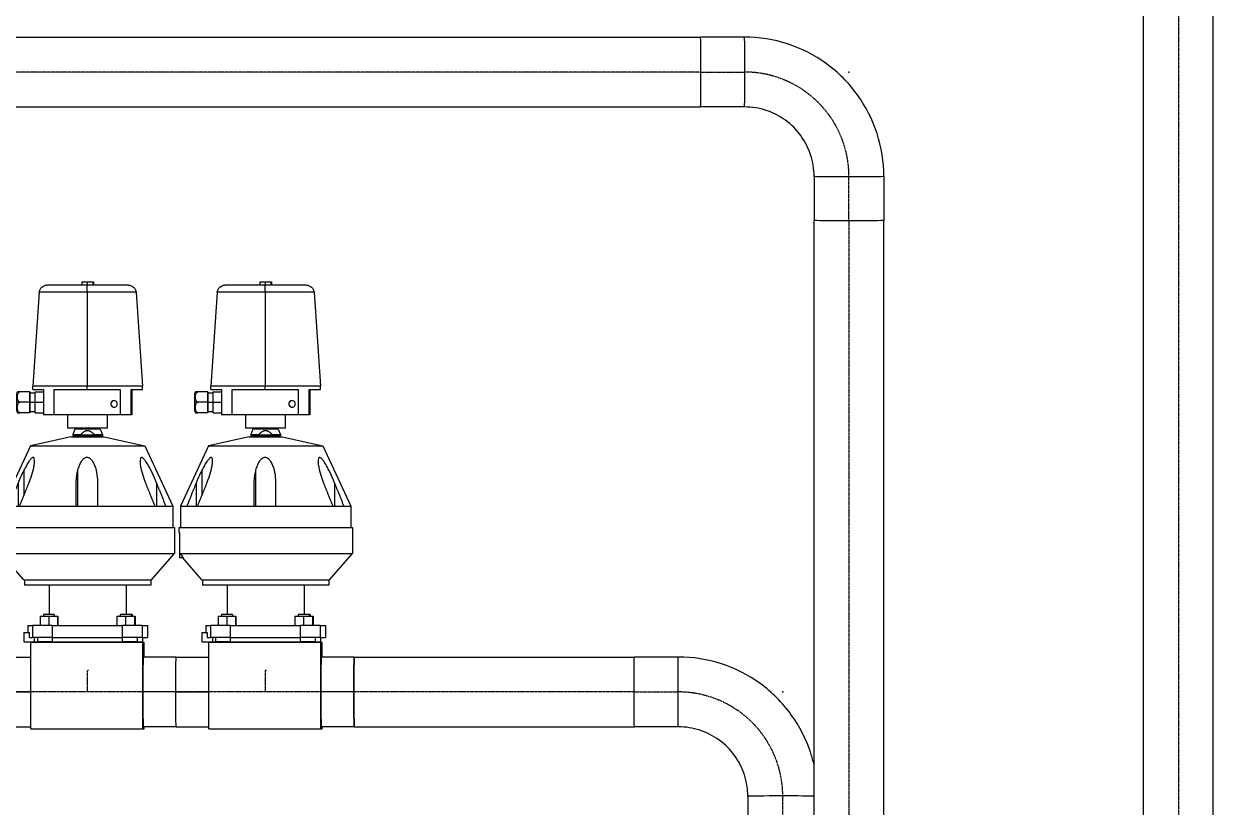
# Model space of a CAD drawing. Header units: millimetres. Extents: x 48717 to 75522, y 76128 to 88842.
# Drawn here: x 74440 to 75522, y 83998 to 84711 of the extents above; entities that cross this region are included whole.
import ezdxf

# ---------------------------------------------------------------- set-up
doc = ezdxf.new("R2010")
doc.units = ezdxf.units.MM
doc.linetypes.add('CENTER2', pattern=[1.125, 0.75, -0.125, 0.125, -0.125])
for name, color, linetype in [('Top (Plan) View2-CENTER', 1, 'CENTER2'), ('Top (Plan) View2-DV20-S1B-002d', 140, 'Continuous'), ('Top (Plan) View2-DV90-S1B-002c', 120, 'Continuous'), ('Top (Plan) View2-DV90-S1B-002d', 120, 'Continuous')]:
    doc.layers.add(name, color=color, linetype=linetype)

# ---------------------------------------------------------------- blocks, each defined once
blk = doc.blocks.new('*U1002')
at = {"layer": 'Top (Plan) View2-CENTER'}
blk.add_line((75055.5, 84666.7), (71190.5, 84666.7), dxfattribs=at)
at = {"layer": 'Top (Plan) View2-DV20-S1B-002d', "color": 0, "linetype": 'ByBlock', "lineweight": -2}
for p, q in [((71190.5, 84698.5), (75055.5, 84698.5)), ((71190.5, 84635), (75055.5, 84635))]:
    blk.add_line(p, q, dxfattribs=at)
for start_param, end_param in [(1.570796, 3.141593), (0, 1.570796)]:
    blk.add_ellipse((75055.5, 84666.7), major_axis=(0, -31.8), ratio=0.009999, start_param=start_param, end_param=end_param, dxfattribs=at)
blk = doc.blocks.new('*U1018')
at = {"layer": 'Top (Plan) View2-CENTER'}
for p, q in [((74498.5, 84122.4), (74497.3, 84122.4)), ((74497.3, 84122.4), (74497.3, 84102.9)), ((74578, 84102.9), (74416.3, 84102.9))]:
    blk.add_line(p, q, dxfattribs=at)
at = {"layer": 'Top (Plan) View2-DV90-S1B-002c', "color": 0, "linetype": 'ByBlock', "lineweight": -2}
for p, q in [((74497.4, 84472.9), (74460.7, 84472.9)), ((74492.4, 84475.9), (74492.4, 84472.9)), ((74492.4, 84475.9), (74497.4, 84475.9)), ((74497.4, 84475.9), (74497.4, 84472.9)), ((74497.4, 84475.9), (74502.4, 84475.9)), ((74534.8, 84472.9), (74497.4, 84472.9)), ((74502.4, 84475.9), (74502.5, 84475.9)), ((74502.4, 84475.9), (74502.4, 84472.9)), ((74502.5, 84475.9), (74502.5, 84472.9)), ((74502.5, 84475.9), (74503, 84475.9)), ((74503, 84475.9), (74503, 84472.9)), ((74503, 84475.9), (74503, 84475.9)), ((74503, 84475.9), (74503, 84472.9)), ((74453.7, 84466.4), (74447.7, 84380.9)), ((74497.3, 84466.4), (74453.7, 84466.4)), ((74497.3, 84466.4), (74497.2, 84380.9)), ((74541.8, 84466.4), (74497.3, 84466.4)), ((74541.8, 84466.4), (74547.7, 84380.9)), ((74445.1, 84375.9), (74436.1, 84375.9)), ((74445, 84366.4), (74445.1, 84375.9)), ((74445.1, 84375.9), (74445.2, 84375.9)), ((74445.2, 84375.9), (74445.2, 84374.9)), ((74497.2, 84380.9), (74447.7, 84380.9)), ((74447.7, 84377.9), (74447.7, 84380.9)), ((74447.7, 84377.9), (74457.4, 84377.9)), ((74450, 84366.4), (74450.1, 84375.9)), ((74450.1, 84375.9), (74457.4, 84375.9)), ((74457.4, 84377.9), (74457.4, 84354.9)), ((74467.3, 84377.9), (74497.2, 84377.9)), ((74467.3, 84354.9), (74467.3, 84377.9)), ((74497.2, 84377.9), (74497.2, 84380.9)), ((74547.7, 84380.9), (74497.2, 84380.9)), ((74497.2, 84377.9), (74527.3, 84377.9)), ((74527.3, 84377.9), (74527.3, 84354.9)), ((74537.4, 84354.9), (74537.4, 84377.9)), ((74537.4, 84377.9), (74547.7, 84377.9)), ((74538, 84377.9), (74538, 84354.9)), ((74547.7, 84377.9), (74547.7, 84380.9)), ((74436.1, 84366.4), (74433.1, 84366.4)), ((74445, 84366.4), (74436.1, 84366.4)), ((74445.1, 84356.9), (74445, 84366.4)), ((74445.1, 84374.9), (74450.1, 84374.9)), ((74445.1, 84366.4), (74450, 84366.4)), ((74450, 84366.4), (74457.4, 84366.4)), ((74450.1, 84356.9), (74450, 84366.4)), ((74518.9, 84364.9), (74518.8, 84364.9)), ((74445.1, 84356.9), (74436.1, 84356.9)), ((74445.1, 84357.9), (74450.1, 84357.9)), ((74445.2, 84356.9), (74445.1, 84356.9)), ((74445.2, 84357.9), (74445.2, 84356.9)), ((74450.1, 84356.9), (74457.4, 84356.9)), ((74467.3, 84354.9), (74457.4, 84354.9)), ((74527.3, 84354.9), (74467.3, 84354.9)), ((74479.7, 84342.9), (74479.7, 84354.9)), ((74515.7, 84342.9), (74515.7, 84354.9)), ((74537.4, 84354.9), (74527.3, 84354.9)), ((74538, 84354.9), (74537.4, 84354.9)), ((74537.9, 84363.4), (74537.9, 84363.4)), ((74515.7, 84342.9), (74479.7, 84342.9)), ((74492.7, 84341.9), (74492.7, 84342.9)), ((74497.7, 84341.9), (74497.7, 84342.9)), ((74502.7, 84341.9), (74502.7, 84342.9)), ((74482.7, 84334.9), (74445.7, 84326.9)), ((74482.7, 84334.9), (74512.7, 84334.9)), ((74486.2, 84341.9), (74484.2, 84337)), ((74484.2, 84337), (74491.4, 84337)), ((74484.2, 84337), (74484.2, 84335.9)), ((74484.2, 84335.9), (74511.2, 84335.9)), ((74484.7, 84335.9), (74484.7, 84334.9)), ((74509.2, 84341.9), (74486.2, 84341.9)), ((74491.4, 84336.9), (74491.4, 84337)), ((74491.4, 84336.9), (74503.8, 84336.9)), ((74503.8, 84337), (74511.2, 84337)), ((74503.8, 84337), (74503.8, 84336.9)), ((74509.2, 84341.9), (74509.2, 84341.9)), ((74509.2, 84341.9), (74511.2, 84337)), ((74509.2, 84341.9), (74511.2, 84337)), ((74510.7, 84335.9), (74510.7, 84334.9)), ((74510.7, 84335.9), (74510.7, 84334.9)), ((74511.2, 84337), (74511.2, 84337)), ((74511.2, 84337), (74511.2, 84335.9)), ((74511.2, 84337), (74511.2, 84335.9)), ((74511.2, 84335.9), (74511.2, 84335.9)), ((74512.7, 84334.9), (74512.7, 84334.9)), ((74512.7, 84334.9), (74549.7, 84326.9)), ((74512.7, 84334.9), (74549.7, 84326.9)), ((74445.7, 84326.9), (74420.2, 84271.9)), ((74445.7, 84326.9), (74549.7, 84326.9)), ((74549.7, 84326.9), (74549.7, 84326.9)), ((74549.7, 84326.9), (74575.2, 84271.9)), ((74549.7, 84326.9), (74575.2, 84271.9)), ((74439.5, 84304.1), (74439.5, 84281.2)), ((74488.5, 84304.1), (74488.5, 84271.9)), ((74434.5, 84293), (74434.5, 84271.9)), ((74487.1, 84293), (74487.1, 84271.9)), ((74560.5, 84293), (74560.5, 84271.9)), ((74420.2, 84271.9), (74425.9, 84271.9)), ((74420.2, 84271.9), (74420.2, 84252.4)), ((74425.9, 84271.9), (74435.7, 84271.9)), ((74435.7, 84271.9), (74487, 84271.9)), ((74487, 84271.9), (74507, 84271.9)), ((74507, 84271.9), (74558.8, 84271.9)), ((74558.8, 84271.9), (74569, 84271.9)), ((74569, 84271.9), (74575.2, 84271.9)), ((74575.2, 84271.9), (74575.2, 84271.9)), ((74575.2, 84271.9), (74575.2, 84252.4)), ((74575.2, 84271.9), (74575.2, 84252.4)), ((74418.7, 84252.4), (74576.7, 84252.4)), ((74418.7, 84252.4), (74418.7, 84247.9)), ((74418.7, 84247.9), (74419.5, 84247.9)), ((74419.5, 84228.9), (74419.5, 84247.9)), ((74576.7, 84252.4), (74576.7, 84252.4)), ((74576.7, 84252.4), (74576.7, 84228.9)), ((74576.7, 84252.4), (74576.7, 84228.9)), ((74419.5, 84228.9), (74576.7, 84228.9)), ((74419.6, 84228.8), (74419.5, 84228.9)), ((74419.6, 84224.9), (74419.6, 84228.8)), ((74423, 84224.9), (74419.6, 84224.9)), ((74439.7, 84204.9), (74422.2, 84224.9)), ((74555.7, 84204.9), (74576.7, 84228.9)), ((74555.7, 84204.9), (74576.7, 84228.9)), ((74576.7, 84228.9), (74576.7, 84228.9)), ((74439.7, 84204.9), (74555.7, 84204.9)), ((74440.2, 84204.9), (74440.2, 84199.9)), ((74555.2, 84204.9), (74555.2, 84199.9)), ((74555.2, 84204.9), (74555.2, 84199.9)), ((74555.7, 84204.9), (74555.7, 84204.9)), ((74555.2, 84199.9), (74440.2, 84199.9)), ((74462.7, 84199.9), (74462.7, 84173.4)), ((74532.7, 84199.9), (74532.7, 84173.4)), ((74532.7, 84199.9), (74532.7, 84173.4)), ((74555.2, 84199.9), (74555.2, 84199.9)), ((74454.4, 84171.8), (74462.3, 84171.8)), ((74454.4, 84171.8), (74454.4, 84163.4)), ((74467.4, 84173.4), (74457.4, 84173.4)), ((74457.4, 84173.4), (74457.4, 84171.8)), ((74462.3, 84171.8), (74470.4, 84171.8)), ((74462.3, 84171.8), (74462.3, 84163.4)), ((74467.4, 84173.4), (74467.4, 84173.4)), ((74467.4, 84173.4), (74467.4, 84171.8)), ((74467.4, 84173.4), (74467.4, 84171.8)), ((74470.4, 84171.8), (74470.5, 84171.8)), ((74470.4, 84171.8), (74470.4, 84163.4)), ((74470.5, 84171.8), (74470.5, 84163.4)), ((74524.4, 84171.8), (74532.3, 84171.8)), ((74524.4, 84171.8), (74524.4, 84163.4)), ((74537.4, 84173.4), (74527.4, 84173.4)), ((74527.4, 84173.4), (74527.4, 84171.8)), ((74532.3, 84171.8), (74540.4, 84171.8)), ((74532.3, 84171.8), (74532.3, 84163.4)), ((74537.4, 84173.4), (74537.4, 84173.4)), ((74537.4, 84173.4), (74537.4, 84171.8)), ((74538.1, 84173.4), (74537.4, 84173.4)), ((74537.4, 84173.4), (74537.4, 84171.8)), ((74538.1, 84173.4), (74538.1, 84173.4)), ((74538.1, 84173.4), (74538.1, 84171.8)), ((74538.1, 84173.4), (74538.1, 84171.8)), ((74540.4, 84171.8), (74540.5, 84171.8)), ((74540.4, 84171.8), (74540.4, 84163.4)), ((74540.5, 84171.8), (74540.5, 84163.4)), ((74540.5, 84171.8), (74541, 84171.8)), ((74541, 84171.8), (74541.1, 84171.8)), ((74541, 84171.8), (74541, 84163.4)), ((74541.1, 84171.8), (74541.1, 84163.4)), ((74443.2, 84163.4), (74447.6, 84163.4)), ((74443.2, 84163.4), (74443.2, 84156.9)), ((74465.3, 84163.4), (74447.6, 84163.4)), ((74447.6, 84163.4), (74447.6, 84152.4)), ((74465.3, 84163.4), (74529.2, 84163.4)), ((74465.3, 84163.4), (74465.3, 84152.4)), ((74547.2, 84163.4), (74529.2, 84163.4)), ((74529.2, 84163.4), (74529.2, 84152.4)), ((74547.2, 84163.4), (74552.3, 84163.4)), ((74547.2, 84163.4), (74547.2, 84152.4)), ((74552.3, 84163.4), (74552.3, 84152.4)), ((74439.6, 84156.9), (74444.6, 84156.9)), ((74439.6, 84156.9), (74439.6, 84148.4)), ((74439.6, 84148.4), (74449.2, 84148.4)), ((74444.6, 84156.9), (74444.6, 84152.4)), ((74444.6, 84152.4), (74447.6, 84152.4)), ((74465.3, 84152.4), (74447.6, 84152.4)), ((74449.2, 84152.4), (74449.2, 84148.4)), ((74449.2, 84148.4), (74452.1, 84148.4)), ((74452.1, 84152.4), (74452.1, 84148.4)), ((74465.4, 84148.4), (74452.1, 84148.4)), ((74460.2, 84147.8), (74460.2, 84148.4)), ((74465.3, 84152.4), (74529.2, 84152.4)), ((74465.4, 84152.4), (74465.4, 84148.4)), ((74465.4, 84148.4), (74529.2, 84148.4)), ((74497.4, 84147.8), (74497.4, 84148.4)), ((74529.2, 84152.4), (74529.2, 84148.4)), ((74547.2, 84152.4), (74529.2, 84152.4)), ((74542.7, 84148.4), (74529.2, 84148.4)), ((74535.2, 84147.8), (74535.2, 84148.4)), ((74542.7, 84152.4), (74542.7, 84148.4)), ((74542.7, 84148.4), (74547.7, 84148.4)), ((74547.2, 84152.4), (74552.3, 84152.4)), ((74547.7, 84152.4), (74547.7, 84148.4)), ((74446, 84069.4), (74446, 84147.8)), ((74548, 84147.8), (74446, 84147.8)), ((74549.2, 84147.8), (74548, 84147.8)), ((74548, 84069.4), (74548, 84147.8)), ((74549.2, 84134.7), (74549.2, 84147.8)), ((74416.3, 84134.7), (74446, 84134.7)), ((74578.3, 84134.7), (74548.3, 84134.7)), ((74416, 84102.9), (74446, 84102.9)), ((74578, 84102.9), (74548, 84102.9)), ((74416.3, 84071.2), (74446, 84071.2)), ((74446, 84069.4), (74548, 84069.4)), ((74548, 84069.4), (74549.2, 84069.4)), ((74578.3, 84071.2), (74548.3, 84071.2)), ((74549.2, 84069.4), (74549.2, 84071.2))]:
    blk.add_line(p, q, dxfattribs=at)
at = {"layer": 'Top (Plan) View2-DV90-S1B-002c', "color": 0, "linetype": 'ByBlock', "lineweight": -2, "extrusion": (0, 0, -1)}
for centre, start, end in [((-74460.7, 84465.9), 3.9997, 89.9997), ((-74534.8, 84465.9), 89.9997, 175.9997)]:
    blk.add_arc(centre, 7, start, end, dxfattribs=at)
for centre, major_axis, start_param, end_param in [((74497.4, 84465.9), (0, -7), 1.640609, 3.141593), ((74416.3, 84102.9), (0, -31.7), 1.570796, 3.141593), ((74578.3, 84102.9), (0, -31.7), 1.570796, 3.141593), ((74416.3, 84102.9), (0, -31.7), 0, 1.570796), ((74578.3, 84102.9), (0, -31.7), 0, 1.570796)]:
    blk.add_ellipse(centre, major_axis=major_axis, ratio=0.01, start_param=start_param, end_param=end_param, dxfattribs=at)
at = {"layer": 'Top (Plan) View2-DV90-S1B-002c', "color": 0, "linetype": 'ByBlock', "lineweight": -2}
for centre, major_axis, ratio, start_param, end_param in [((74445.1, 84366.4), (0, 8.5), 0.01, 0, 1.570796), ((74445.1, 84366.4), (0, 8.5), 0.01, 1.570796, 3.141593), ((74521.8, 84364.9), (0, 3), 0.99995, -1.570791, 1.570802), ((74521.8, 84364.9), (0, 3), 0.99995, 1.570802, 4.712395), ((74521.9, 84364.9), (0, 3), 0.99995, 0.001672, 1.570802), ((74521.9, 84364.9), (0, 3), 0.99995, 1.570802, 3.139932), ((74537.9, 84363.4), (0, 3), 0.01, 4.712389, 7.853982), ((74537.9, 84363.4), (0, 3), 0.01, 1.570796, 4.712389), ((74548.3, 84102.9), (0, 31.7), 0.01, 0, 1.570796), ((74548.3, 84102.9), (0, 31.7), 0.01, 1.570796, 3.141593)]:
    blk.add_ellipse(centre, major_axis=major_axis, ratio=ratio, start_param=start_param, end_param=end_param, dxfattribs=at)
for points, knots in [([(74433.8, 84375.9), (74433.6, 84375.6), (74433.5, 84375.4), (74433.3, 84375), (74433.3, 84374.9), (74433.2, 84374.6), (74433.2, 84374.5), (74433.2, 84374.4), (74433.2, 84374.4), (74433.2, 84374.3), (74433.2, 84374.2), (74433.1, 84374.1), (74433.1, 84374), (74433.1, 84373.7), (74433.1, 84373.4), (74433.1, 84372.6), (74433.1, 84372.1), (74433.1, 84370.9), (74433.1, 84370.3), (74433.1, 84368.9), (74433.1, 84368.1), (74433.1, 84367), (74433.1, 84366.7), (74433.1, 84366.4)], [0.014352, 0.014352, 0.014352, 0.014352, 0.023995, 0.023995, 0.042054, 0.042054, 0.062411, 0.062411, 0.084961, 0.084961, 0.120264, 0.120264, 0.20959, 0.20959, 0.520879, 0.520879, 0.832168, 0.832168, 1.143457, 1.143457, 1.454746, 1.454746, 1.570796, 1.570796, 1.570796, 1.570796]), ([(74436.1, 84366.4), (74436, 84366.5), (74435.9, 84366.5), (74435.6, 84366.6), (74435.4, 84366.7), (74434.9, 84367.1), (74434.6, 84367.5), (74433.9, 84368.7), (74433.7, 84370.1), (74433.7, 84371.2), (74433.7, 84372.3), (74433.9, 84373.6), (74434.7, 84374.9), (74434.9, 84375.3), (74435.4, 84375.6), (74435.7, 84375.8), (74436, 84375.9), (74436.1, 84375.9), (74436.1, 84375.9)], [1.985316, 1.985316, 1.985316, 1.985316, 2.007364, 2.007364, 2.086271, 2.086271, 2.202602, 2.202602, 2.589004, 2.589004, 2.589004, 2.975406, 2.975406, 3.091738, 3.091738, 3.170644, 3.170644, 3.192693, 3.192693, 3.192693, 3.192693]), ([(74436.1, 84375.9), (74436.1, 84375.9), (74436, 84375.9), (74435.7, 84375.9), (74435.4, 84375.9), (74434.9, 84375.9), (74434.7, 84375.9), (74433.9, 84375.9), (74433.8, 84375.9), (74433.8, 84375.9)], [1.9853157, 1.9853157, 1.9853157, 1.9853157, 2.007364, 2.007364, 2.0862706, 2.0862706, 2.2026024, 2.2026024, 2.5754577, 2.5754577, 2.5754577, 2.5754577]), ([(74433.1, 84366.4), (74433.1, 84365.7), (74433.1, 84364.9), (74433.1, 84363.4), (74433.1, 84362.7), (74433.1, 84361.4), (74433.1, 84360.8), (74433.1, 84359.9), (74433.1, 84359.5), (74433.1, 84359.1), (74433.1, 84359), (74433.1, 84358.8), (74433.1, 84358.7), (74433.2, 84358.6), (74433.2, 84358.5), (74433.2, 84358.4), (74433.2, 84358.3), (74433.3, 84358.1), (74433.3, 84357.9), (74433.5, 84357.5), (74433.5, 84357.3), (74433.8, 84356.9)], [1.570796, 1.570796, 1.570796, 1.570796, 1.882085, 1.882085, 2.193374, 2.193374, 2.504663, 2.504663, 2.815952, 2.815952, 2.971597, 2.971597, 3.049419, 3.049419, 3.07054, 3.07054, 3.09655, 3.09655, 3.116775, 3.116775, 3.127241, 3.127241, 3.127241, 3.127241]), ([(74436.1, 84356.9), (74436.1, 84357), (74436, 84357), (74435.7, 84357.1), (74435.4, 84357.2), (74434.9, 84357.6), (74434.7, 84358), (74433.9, 84359.2), (74433.7, 84360.6), (74433.7, 84361.7), (74433.7, 84362.8), (74433.9, 84364.1), (74434.6, 84365.4), (74434.9, 84365.8), (74435.4, 84366.1), (74435.6, 84366.3), (74435.9, 84366.4), (74436, 84366.4), (74436.1, 84366.4)], [1.985316, 1.985316, 1.985316, 1.985316, 2.007364, 2.007364, 2.086271, 2.086271, 2.202602, 2.202602, 2.589004, 2.589004, 2.589004, 2.975406, 2.975406, 3.091738, 3.091738, 3.170644, 3.170644, 3.192693, 3.192693, 3.192693, 3.192693]), ([(74433.8, 84356.9), (74433.8, 84356.9), (74433.9, 84356.9), (74434.7, 84356.9), (74434.9, 84356.9), (74435.4, 84356.9), (74435.7, 84356.9), (74436, 84356.9), (74436.1, 84356.9), (74436.1, 84356.9)], [2.6025508, 2.6025508, 2.6025508, 2.6025508, 2.9754061, 2.9754061, 3.0917378, 3.0917378, 3.1706444, 3.1706444, 3.1926927, 3.1926927, 3.1926927, 3.1926927]), ([(74444.3, 84293), (74444.8, 84294.1), (74445.2, 84295.2), (74445.5, 84296.2), (74446.5, 84298.8), (74447.4, 84301.7), (74448.5, 84306), (74448.8, 84307.3), (74449.2, 84310), (74449.3, 84311.3), (74449.4, 84313.3), (74449.4, 84314.2), (74449.1, 84315.3), (74449, 84315.6), (74448.6, 84316), (74448.4, 84316.2), (74447.8, 84316.2), (74447.5, 84316), (74446.9, 84315.6), (74446.5, 84315.3), (74445.5, 84314.2), (74444.8, 84313.3), (74443.4, 84311.3), (74442.7, 84310), (74441.2, 84307.3), (74440.4, 84306), (74439.6, 84304.4), (74439.6, 84304.2), (74439.5, 84304.1)], [-0.344199, -0.344199, -0.344199, -0.344199, 0, 0, 0, 0.872405, 0.872405, 1.308607, 1.308607, 1.74481, 1.74481, 2.088622, 2.088622, 2.260528, 2.260528, 2.432434, 2.432434, 2.60434, 2.60434, 2.776246, 2.776246, 3.120058, 3.120058, 3.556261, 3.556261, 3.992463, 3.992463, 4.041019, 4.041019, 4.041019, 4.041019]), ([(74507.1, 84293), (74507.1, 84294.1), (74507, 84295.2), (74507, 84296.2), (74506.8, 84298.8), (74506.4, 84301.7), (74505.3, 84306), (74504.9, 84307.3), (74503.8, 84310), (74503.2, 84311.3), (74501.8, 84313.3), (74501.1, 84314.2), (74499.8, 84315.3), (74499.3, 84315.6), (74498.3, 84316), (74497.7, 84316.2), (74496.6, 84316.2), (74496.1, 84316), (74495, 84315.6), (74494.6, 84315.3), (74493.2, 84314.2), (74492.5, 84313.3), (74491.1, 84311.3), (74490.5, 84310), (74489.4, 84307.3), (74489, 84306), (74488.5, 84304.4), (74488.5, 84304.2), (74488.5, 84304.1)], [-0.344199, -0.344199, -0.344199, -0.344199, 0, 0, 0, 0.872405, 0.872405, 1.308607, 1.308607, 1.74481, 1.74481, 2.088622, 2.088622, 2.260528, 2.260528, 2.432434, 2.432434, 2.60434, 2.60434, 2.776246, 2.776246, 3.120058, 3.120058, 3.556261, 3.556261, 3.992463, 3.992463, 4.041019, 4.041019, 4.041019, 4.041019]), ([(74560.5, 84293), (74560.1, 84294.1), (74559.6, 84295.2), (74559.2, 84296.2), (74558, 84298.8), (74556.7, 84301.7), (74554.6, 84306), (74553.9, 84307.3), (74552.3, 84310), (74551.6, 84311.3), (74550.2, 84313.3), (74549.5, 84314.2), (74548.4, 84315.3), (74548.1, 84315.6), (74547.4, 84316), (74547.1, 84316.2), (74546.5, 84316.2), (74546.3, 84316), (74545.9, 84315.6), (74545.8, 84315.3), (74545.5, 84314.2), (74545.4, 84313.3), (74545.5, 84311.3), (74545.6, 84310), (74546, 84307.3), (74546.3, 84306), (74546.6, 84304.4), (74546.7, 84304.2), (74546.7, 84304.1)], [-0.344199, -0.344199, -0.344199, -0.344199, 0, 0, 0, 0.872405, 0.872405, 1.308607, 1.308607, 1.74481, 1.74481, 2.088622, 2.088622, 2.260528, 2.260528, 2.432434, 2.432434, 2.60434, 2.60434, 2.776246, 2.776246, 3.120058, 3.120058, 3.556261, 3.556261, 3.992463, 3.992463, 4.041019, 4.041019, 4.041019, 4.041019]), ([(74439.5, 84304.1), (74438.2, 84301.4), (74436.9, 84298.7), (74435.4, 84295.2), (74434.9, 84294.1), (74434.5, 84293)], [-6.498344, -6.498344, -6.498344, -6.498344, -5.674495, -5.674495, -5.330296, -5.330296, -5.330296, -5.330296]), ([(74488.5, 84304.1), (74487.8, 84301.4), (74487.4, 84298.7), (74487.1, 84295.2), (74487.1, 84294.1), (74487.1, 84293)], [-6.498344, -6.498344, -6.498344, -6.498344, -5.674495, -5.674495, -5.330296, -5.330296, -5.330296, -5.330296]), ([(74546.7, 84304.1), (74547.4, 84301.4), (74548.2, 84298.7), (74549.5, 84295.2), (74549.9, 84294.1), (74550.3, 84293)], [-6.498344, -6.498344, -6.498344, -6.498344, -5.674495, -5.674495, -5.330296, -5.330296, -5.330296, -5.330296])]:
    blk.add_open_spline(points, degree=3, knots=knots, dxfattribs=at)
for points, weights in [([(74491.4, 84337), (74497.6, 84344), (74503.8, 84337)], [1.01663362177, 1.14371282449, 1.01663362177]), ([(74434.5, 84293), (74430.5, 84283.2), (74425.9, 84271.9)], [1.00987120158, 1.00755539146, 1.00061951826]), ([(74435.7, 84271.9), (74440.3, 84283.2), (74444.3, 84293)], [1.00061951826, 1.00755539146, 1.00987120158]), ([(74487.1, 84293), (74487, 84283.2), (74487, 84271.9)], [1.00987120158, 1.00755539146, 1.00061951826]), ([(74507, 84271.9), (74507, 84283.2), (74507.1, 84293)], [1.00061951826, 1.00755539146, 1.00987120158]), ([(74550.3, 84293), (74554.3, 84283.2), (74558.8, 84271.9)], [1.00987120158, 1.00755539146, 1.00061951826]), ([(74569, 84271.9), (74564.5, 84283.2), (74560.5, 84293)], [1.00061951826, 1.00755539146, 1.00987120158])]:
    blk.add_rational_spline(points, weights, degree=2, dxfattribs=at)
blk.add_open_spline([(74419.6, 84228.8), (74420.8, 84227.5), (74421.9, 84226.2), (74423, 84224.9)], degree=3, dxfattribs=at)
blk = doc.blocks.new('*U1020')
at = {"layer": 'Top (Plan) View2-CENTER'}
for p, q in [((74660.4, 84122.4), (74659.3, 84122.4)), ((74659.3, 84122.4), (74659.3, 84102.9)), ((74740, 84102.9), (74578.3, 84102.9))]:
    blk.add_line(p, q, dxfattribs=at)
at = {"layer": 'Top (Plan) View2-DV90-S1B-002c', "color": 0, "linetype": 'ByBlock', "lineweight": -2}
for p, q in [((74659.4, 84472.9), (74622.7, 84472.9)), ((74654.4, 84475.9), (74654.4, 84472.9)), ((74654.4, 84475.9), (74659.4, 84475.9)), ((74659.4, 84475.9), (74659.4, 84472.9)), ((74659.4, 84475.9), (74664.4, 84475.9)), ((74696.8, 84472.9), (74659.4, 84472.9)), ((74664.4, 84475.9), (74664.5, 84475.9)), ((74664.4, 84475.9), (74664.4, 84472.9)), ((74664.5, 84475.9), (74664.5, 84472.9)), ((74664.5, 84475.9), (74664.9, 84475.9)), ((74664.9, 84475.9), (74665, 84475.9)), ((74664.9, 84475.9), (74664.9, 84472.9)), ((74665, 84475.9), (74665, 84472.9)), ((74615.7, 84466.4), (74609.7, 84380.9)), ((74659.3, 84466.4), (74615.7, 84466.4)), ((74659.3, 84466.4), (74659.2, 84380.9)), ((74703.8, 84466.4), (74659.3, 84466.4)), ((74703.8, 84466.4), (74709.7, 84380.9)), ((74607.1, 84375.9), (74598.1, 84375.9)), ((74607, 84366.4), (74607.1, 84375.9)), ((74607.1, 84375.9), (74607.2, 84375.9)), ((74607.2, 84375.9), (74607.2, 84374.9)), ((74659.2, 84380.9), (74609.7, 84380.9)), ((74609.7, 84377.9), (74609.7, 84380.9)), ((74609.7, 84377.9), (74619.4, 84377.9)), ((74612, 84366.4), (74612.1, 84375.9)), ((74612.1, 84375.9), (74619.4, 84375.9)), ((74619.4, 84377.9), (74619.4, 84354.9)), ((74629.3, 84377.9), (74659.2, 84377.9)), ((74629.3, 84354.9), (74629.3, 84377.9)), ((74659.2, 84377.9), (74659.2, 84380.9)), ((74709.7, 84380.9), (74659.2, 84380.9)), ((74659.2, 84377.9), (74689.3, 84377.9)), ((74689.3, 84377.9), (74689.3, 84354.9)), ((74699.4, 84354.9), (74699.4, 84377.9)), ((74699.4, 84377.9), (74709.7, 84377.9)), ((74700, 84377.9), (74700, 84354.9)), ((74709.7, 84377.9), (74709.7, 84380.9)), ((74598.1, 84366.4), (74595.1, 84366.4)), ((74607, 84366.4), (74598.1, 84366.4)), ((74607.1, 84356.9), (74607, 84366.4)), ((74607.1, 84374.9), (74612.1, 84374.9)), ((74607.1, 84366.4), (74612, 84366.4)), ((74612, 84366.4), (74619.4, 84366.4)), ((74612.1, 84356.9), (74612, 84366.4)), ((74680.8, 84364.9), (74680.8, 84364.9)), ((74607.1, 84356.9), (74598.1, 84356.9)), ((74607.1, 84357.9), (74612.1, 84357.9)), ((74607.2, 84356.9), (74607.1, 84356.9)), ((74607.2, 84357.9), (74607.2, 84356.9)), ((74612.1, 84356.9), (74619.4, 84356.9)), ((74629.3, 84354.9), (74619.4, 84354.9)), ((74689.3, 84354.9), (74629.3, 84354.9)), ((74641.7, 84342.9), (74641.7, 84354.9)), ((74677.7, 84342.9), (74677.7, 84354.9)), ((74699.4, 84354.9), (74689.3, 84354.9)), ((74700, 84354.9), (74699.4, 84354.9)), ((74699.9, 84363.4), (74699.9, 84363.4)), ((74677.7, 84342.9), (74641.7, 84342.9)), ((74654.7, 84341.9), (74654.7, 84342.9)), ((74659.7, 84341.9), (74659.7, 84342.9)), ((74664.7, 84341.9), (74664.7, 84342.9)), ((74644.7, 84334.9), (74607.7, 84326.9)), ((74644.7, 84334.9), (74674.7, 84334.9)), ((74648.2, 84341.9), (74646.2, 84337)), ((74646.2, 84337), (74653.4, 84337)), ((74646.2, 84337), (74646.2, 84335.9)), ((74646.2, 84335.9), (74673.2, 84335.9)), ((74646.7, 84335.9), (74646.7, 84334.9)), ((74671.2, 84341.9), (74648.2, 84341.9)), ((74653.4, 84336.9), (74653.4, 84337)), ((74653.4, 84336.9), (74665.8, 84336.9)), ((74665.8, 84337), (74673.2, 84337)), ((74665.8, 84337), (74665.8, 84336.9)), ((74671.2, 84341.9), (74671.2, 84341.9)), ((74671.2, 84341.9), (74673.2, 84337)), ((74671.2, 84341.9), (74673.2, 84337)), ((74672.7, 84335.9), (74672.7, 84334.9)), ((74672.7, 84335.9), (74672.7, 84334.9)), ((74673.2, 84337), (74673.2, 84337)), ((74673.2, 84337), (74673.2, 84335.9)), ((74673.2, 84337), (74673.2, 84335.9)), ((74673.2, 84335.9), (74673.2, 84335.9)), ((74674.7, 84334.9), (74674.7, 84334.9)), ((74674.7, 84334.9), (74711.7, 84326.9)), ((74674.7, 84334.9), (74711.7, 84326.9)), ((74607.7, 84326.9), (74582.2, 84271.9)), ((74607.7, 84326.9), (74711.7, 84326.9)), ((74711.7, 84326.9), (74711.7, 84326.9)), ((74711.7, 84326.9), (74737.2, 84271.9)), ((74711.7, 84326.9), (74737.2, 84271.9)), ((74601.5, 84304.1), (74601.5, 84281.2)), ((74650.5, 84304.1), (74650.5, 84271.9)), ((74596.5, 84293), (74596.5, 84271.9)), ((74649.1, 84293), (74649.1, 84271.9)), ((74722.5, 84293), (74722.5, 84271.9)), ((74582.2, 84271.9), (74587.9, 84271.9)), ((74582.2, 84271.9), (74582.2, 84252.4)), ((74587.9, 84271.9), (74597.7, 84271.9)), ((74597.7, 84271.9), (74649, 84271.9)), ((74649, 84271.9), (74669, 84271.9)), ((74669, 84271.9), (74720.8, 84271.9)), ((74720.8, 84271.9), (74731, 84271.9)), ((74731, 84271.9), (74737.2, 84271.9)), ((74737.2, 84271.9), (74737.2, 84271.9)), ((74737.2, 84271.9), (74737.2, 84252.4)), ((74737.2, 84271.9), (74737.2, 84252.4)), ((74580.7, 84252.4), (74738.7, 84252.4)), ((74580.7, 84252.4), (74580.7, 84247.9)), ((74580.7, 84247.9), (74581.5, 84247.9)), ((74581.5, 84228.9), (74581.5, 84247.9)), ((74738.7, 84252.4), (74738.7, 84252.4)), ((74738.7, 84252.4), (74738.7, 84228.9)), ((74738.7, 84252.4), (74738.7, 84228.9)), ((74581.5, 84228.9), (74738.7, 84228.9)), ((74581.6, 84228.8), (74581.5, 84228.9)), ((74581.6, 84224.9), (74581.6, 84228.8)), ((74585, 84224.9), (74581.6, 84224.9)), ((74601.7, 84204.9), (74584.2, 84224.9)), ((74717.7, 84204.9), (74738.7, 84228.9)), ((74717.7, 84204.9), (74738.7, 84228.9)), ((74738.7, 84228.9), (74738.7, 84228.9)), ((74601.7, 84204.9), (74717.7, 84204.9)), ((74602.2, 84204.9), (74602.2, 84199.9)), ((74717.2, 84204.9), (74717.2, 84199.9)), ((74717.2, 84204.9), (74717.2, 84199.9)), ((74717.7, 84204.9), (74717.7, 84204.9)), ((74717.2, 84199.9), (74602.2, 84199.9)), ((74624.7, 84199.9), (74624.7, 84173.4)), ((74694.7, 84199.9), (74694.7, 84173.4)), ((74694.7, 84199.9), (74694.7, 84173.4)), ((74717.2, 84199.9), (74717.2, 84199.9)), ((74616.4, 84171.8), (74624.3, 84171.8)), ((74616.4, 84171.8), (74616.4, 84163.4)), ((74629.4, 84173.4), (74619.4, 84173.4)), ((74619.4, 84173.4), (74619.4, 84171.8)), ((74624.3, 84171.8), (74632.4, 84171.8)), ((74624.3, 84171.8), (74624.3, 84163.4)), ((74629.4, 84173.4), (74629.4, 84173.4)), ((74629.4, 84173.4), (74629.4, 84171.8)), ((74629.4, 84173.4), (74629.4, 84171.8)), ((74632.4, 84171.8), (74632.5, 84171.8)), ((74632.4, 84171.8), (74632.4, 84163.4)), ((74632.5, 84171.8), (74632.5, 84163.4)), ((74686.4, 84171.8), (74694.3, 84171.8)), ((74686.4, 84171.8), (74686.4, 84163.4)), ((74699.4, 84173.4), (74689.4, 84173.4)), ((74689.4, 84173.4), (74689.4, 84171.8)), ((74694.3, 84171.8), (74702.4, 84171.8)), ((74694.3, 84171.8), (74694.3, 84163.4)), ((74699.4, 84173.4), (74699.4, 84173.4)), ((74699.4, 84173.4), (74699.4, 84171.8)), ((74700.1, 84173.4), (74699.4, 84173.4)), ((74699.4, 84173.4), (74699.4, 84171.8)), ((74700.1, 84173.4), (74700.1, 84173.4)), ((74700.1, 84173.4), (74700.1, 84171.8)), ((74700.1, 84173.4), (74700.1, 84171.8)), ((74702.4, 84171.8), (74702.5, 84171.8)), ((74702.4, 84171.8), (74702.4, 84163.4)), ((74702.5, 84171.8), (74702.5, 84163.4)), ((74702.5, 84171.8), (74703, 84171.8)), ((74703, 84171.8), (74703.1, 84171.8)), ((74703, 84171.8), (74703, 84163.4)), ((74703.1, 84171.8), (74703.1, 84163.4)), ((74605.2, 84163.4), (74609.6, 84163.4)), ((74605.2, 84163.4), (74605.2, 84156.9)), ((74627.3, 84163.4), (74609.6, 84163.4)), ((74609.6, 84163.4), (74609.6, 84152.4)), ((74627.3, 84163.4), (74691.2, 84163.4)), ((74627.3, 84163.4), (74627.3, 84152.4)), ((74709.2, 84163.4), (74691.2, 84163.4)), ((74691.2, 84163.4), (74691.2, 84152.4)), ((74709.2, 84163.4), (74714.3, 84163.4)), ((74709.2, 84163.4), (74709.2, 84152.4)), ((74714.3, 84163.4), (74714.3, 84152.4)), ((74601.6, 84156.9), (74606.6, 84156.9)), ((74601.6, 84156.9), (74601.6, 84148.4)), ((74601.6, 84148.4), (74611.2, 84148.4)), ((74606.6, 84156.9), (74606.6, 84152.4)), ((74606.6, 84152.4), (74609.6, 84152.4)), ((74627.3, 84152.4), (74609.6, 84152.4)), ((74611.2, 84152.4), (74611.2, 84148.4)), ((74611.2, 84148.4), (74614.1, 84148.4)), ((74614.1, 84152.4), (74614.1, 84148.4)), ((74627.3, 84148.4), (74614.1, 84148.4)), ((74622.2, 84147.8), (74622.2, 84148.4)), ((74627.3, 84152.4), (74627.3, 84148.4)), ((74627.3, 84152.4), (74691.2, 84152.4)), ((74627.3, 84148.4), (74691.2, 84148.4)), ((74659.4, 84147.8), (74659.4, 84148.4)), ((74691.2, 84152.4), (74691.2, 84148.4)), ((74709.2, 84152.4), (74691.2, 84152.4)), ((74704.7, 84148.4), (74691.2, 84148.4)), ((74697.2, 84147.8), (74697.2, 84148.4)), ((74704.7, 84152.4), (74704.7, 84148.4)), ((74704.7, 84148.4), (74709.7, 84148.4)), ((74709.2, 84152.4), (74714.3, 84152.4)), ((74709.7, 84152.4), (74709.7, 84148.4)), ((74608, 84069.4), (74608, 84147.8)), ((74710, 84147.8), (74608, 84147.8)), ((74711.2, 84147.8), (74710, 84147.8)), ((74710, 84069.4), (74710, 84147.8)), ((74711.2, 84134.7), (74711.2, 84147.8)), ((74578.3, 84134.7), (74608, 84134.7)), ((74740.3, 84134.7), (74710.3, 84134.7)), ((74578, 84102.9), (74608, 84102.9)), ((74740, 84102.9), (74710, 84102.9)), ((74578.3, 84071.2), (74608, 84071.2)), ((74608, 84069.4), (74710, 84069.4)), ((74710, 84069.4), (74711.2, 84069.4)), ((74740.3, 84071.2), (74710.3, 84071.2)), ((74711.2, 84069.4), (74711.2, 84071.2))]:
    blk.add_line(p, q, dxfattribs=at)
at = {"layer": 'Top (Plan) View2-DV90-S1B-002c', "color": 0, "linetype": 'ByBlock', "lineweight": -2, "extrusion": (0, 0, -1)}
for centre, start, end in [((-74622.7, 84465.9), 3.9997, 89.9997), ((-74696.8, 84465.9), 89.9997, 175.9997)]:
    blk.add_arc(centre, 7, start, end, dxfattribs=at)
for centre, major_axis, start_param, end_param in [((74659.4, 84465.9), (0, -7), 1.640609, 3.141593), ((74578.3, 84102.9), (0, -31.7), 1.570796, 3.141593), ((74740.3, 84102.9), (0, -31.7), 1.570796, 3.142749), ((74578.3, 84102.9), (0, -31.7), 0, 1.570796), ((74740.3, 84102.9), (0, -31.7), 0, 1.570796)]:
    blk.add_ellipse(centre, major_axis=major_axis, ratio=0.01, start_param=start_param, end_param=end_param, dxfattribs=at)
at = {"layer": 'Top (Plan) View2-DV90-S1B-002c', "color": 0, "linetype": 'ByBlock', "lineweight": -2}
for centre, major_axis, ratio, start_param, end_param in [((74607.1, 84366.4), (0, 8.5), 0.01, 0, 1.570796), ((74607.1, 84366.4), (0, 8.5), 0.01, 1.570796, 3.141593), ((74683.8, 84364.9), (0, 3), 0.99995, -1.570791, 1.570802), ((74683.8, 84364.9), (0, 3), 0.99995, 0.001672, 1.570802), ((74683.8, 84364.9), (0, 3), 0.99995, 1.570802, 3.139932), ((74683.8, 84364.9), (0, 3), 0.99995, 1.570802, 4.712395), ((74699.9, 84363.4), (0, 3), 0.01, 4.712389, 7.853982), ((74699.9, 84363.4), (0, 3), 0.01, 1.570796, 4.712389), ((74710.3, 84102.9), (0, 31.7), 0.01, 0, 1.570796), ((74710.3, 84102.9), (0, 31.7), 0.01, 1.570796, 3.141593)]:
    blk.add_ellipse(centre, major_axis=major_axis, ratio=ratio, start_param=start_param, end_param=end_param, dxfattribs=at)
for points, knots in [([(74595.8, 84375.9), (74595.6, 84375.6), (74595.5, 84375.4), (74595.3, 84375), (74595.3, 84374.9), (74595.2, 84374.6), (74595.2, 84374.5), (74595.2, 84374.4), (74595.2, 84374.4), (74595.1, 84374.3), (74595.1, 84374.2), (74595.1, 84374.1), (74595.1, 84374), (74595.1, 84373.7), (74595.1, 84373.4), (74595.1, 84372.6), (74595.1, 84372.1), (74595.1, 84370.9), (74595.1, 84370.3), (74595.1, 84368.9), (74595.1, 84368.1), (74595.1, 84367), (74595.1, 84366.7), (74595.1, 84366.4)], [0.014352, 0.014352, 0.014352, 0.014352, 0.023995, 0.023995, 0.042054, 0.042054, 0.062411, 0.062411, 0.084961, 0.084961, 0.120264, 0.120264, 0.20959, 0.20959, 0.520879, 0.520879, 0.832168, 0.832168, 1.143457, 1.143457, 1.454746, 1.454746, 1.570796, 1.570796, 1.570796, 1.570796]), ([(74598.1, 84366.4), (74598, 84366.5), (74597.9, 84366.5), (74597.6, 84366.6), (74597.3, 84366.7), (74596.9, 84367.1), (74596.6, 84367.5), (74595.9, 84368.7), (74595.7, 84370.1), (74595.7, 84371.2), (74595.7, 84372.3), (74595.9, 84373.6), (74596.7, 84374.9), (74596.9, 84375.3), (74597.4, 84375.6), (74597.7, 84375.8), (74598, 84375.9), (74598, 84375.9), (74598.1, 84375.9)], [1.985316, 1.985316, 1.985316, 1.985316, 2.007364, 2.007364, 2.086271, 2.086271, 2.202602, 2.202602, 2.589004, 2.589004, 2.589004, 2.975406, 2.975406, 3.091738, 3.091738, 3.170644, 3.170644, 3.192693, 3.192693, 3.192693, 3.192693]), ([(74598.1, 84375.9), (74598, 84375.9), (74598, 84375.9), (74597.7, 84375.9), (74597.4, 84375.9), (74596.9, 84375.9), (74596.7, 84375.9), (74595.9, 84375.9), (74595.8, 84375.9), (74595.8, 84375.9)], [1.9853157, 1.9853157, 1.9853157, 1.9853157, 2.007364, 2.007364, 2.0862706, 2.0862706, 2.2026024, 2.2026024, 2.5754577, 2.5754577, 2.5754577, 2.5754577]), ([(74595.1, 84366.4), (74595.1, 84365.7), (74595.1, 84364.9), (74595.1, 84363.4), (74595.1, 84362.7), (74595.1, 84361.4), (74595.1, 84360.8), (74595.1, 84359.9), (74595.1, 84359.5), (74595.1, 84359.1), (74595.1, 84359), (74595.1, 84358.8), (74595.1, 84358.7), (74595.2, 84358.6), (74595.2, 84358.5), (74595.2, 84358.4), (74595.2, 84358.3), (74595.2, 84358.1), (74595.3, 84357.9), (74595.5, 84357.5), (74595.5, 84357.3), (74595.8, 84356.9)], [1.570796, 1.570796, 1.570796, 1.570796, 1.882085, 1.882085, 2.193374, 2.193374, 2.504663, 2.504663, 2.815952, 2.815952, 2.971597, 2.971597, 3.049419, 3.049419, 3.07054, 3.07054, 3.09655, 3.09655, 3.116775, 3.116775, 3.127241, 3.127241, 3.127241, 3.127241]), ([(74598.1, 84356.9), (74598, 84357), (74598, 84357), (74597.7, 84357.1), (74597.4, 84357.2), (74596.9, 84357.6), (74596.7, 84358), (74595.9, 84359.2), (74595.7, 84360.6), (74595.7, 84361.7), (74595.7, 84362.8), (74595.9, 84364.1), (74596.6, 84365.4), (74596.9, 84365.8), (74597.3, 84366.1), (74597.6, 84366.3), (74597.9, 84366.4), (74598, 84366.4), (74598.1, 84366.4)], [1.985316, 1.985316, 1.985316, 1.985316, 2.007364, 2.007364, 2.086271, 2.086271, 2.202602, 2.202602, 2.589004, 2.589004, 2.589004, 2.975406, 2.975406, 3.091738, 3.091738, 3.170644, 3.170644, 3.192693, 3.192693, 3.192693, 3.192693]), ([(74595.8, 84356.9), (74595.8, 84356.9), (74595.9, 84356.9), (74596.7, 84356.9), (74596.9, 84356.9), (74597.4, 84356.9), (74597.7, 84356.9), (74598, 84356.9), (74598, 84356.9), (74598.1, 84356.9)], [2.6025508, 2.6025508, 2.6025508, 2.6025508, 2.9754061, 2.9754061, 3.0917378, 3.0917378, 3.1706444, 3.1706444, 3.1926927, 3.1926927, 3.1926927, 3.1926927]), ([(74606.3, 84293), (74606.7, 84294.1), (74607.2, 84295.2), (74607.5, 84296.2), (74608.5, 84298.8), (74609.4, 84301.7), (74610.5, 84306), (74610.7, 84307.3), (74611.2, 84310), (74611.3, 84311.3), (74611.4, 84313.3), (74611.4, 84314.2), (74611.1, 84315.3), (74610.9, 84315.6), (74610.6, 84316), (74610.4, 84316.2), (74609.8, 84316.2), (74609.5, 84316), (74608.9, 84315.6), (74608.5, 84315.3), (74607.5, 84314.2), (74606.8, 84313.3), (74605.4, 84311.3), (74604.7, 84310), (74603.2, 84307.3), (74602.4, 84306), (74601.6, 84304.4), (74601.6, 84304.2), (74601.5, 84304.1)], [-0.344199, -0.344199, -0.344199, -0.344199, 0, 0, 0, 0.872405, 0.872405, 1.308607, 1.308607, 1.74481, 1.74481, 2.088622, 2.088622, 2.260528, 2.260528, 2.432434, 2.432434, 2.60434, 2.60434, 2.776246, 2.776246, 3.120058, 3.120058, 3.556261, 3.556261, 3.992463, 3.992463, 4.041019, 4.041019, 4.041019, 4.041019]), ([(74669.1, 84293), (74669.1, 84294.1), (74669, 84295.2), (74669, 84296.2), (74668.8, 84298.8), (74668.4, 84301.7), (74667.3, 84306), (74666.9, 84307.3), (74665.8, 84310), (74665.2, 84311.3), (74663.8, 84313.3), (74663.1, 84314.2), (74661.8, 84315.3), (74661.3, 84315.6), (74660.3, 84316), (74659.7, 84316.2), (74658.6, 84316.2), (74658.1, 84316), (74657, 84315.6), (74656.6, 84315.3), (74655.2, 84314.2), (74654.5, 84313.3), (74653.1, 84311.3), (74652.5, 84310), (74651.4, 84307.3), (74651, 84306), (74650.5, 84304.4), (74650.5, 84304.2), (74650.5, 84304.1)], [-0.344199, -0.344199, -0.344199, -0.344199, 0, 0, 0, 0.872405, 0.872405, 1.308607, 1.308607, 1.74481, 1.74481, 2.088622, 2.088622, 2.260528, 2.260528, 2.432434, 2.432434, 2.60434, 2.60434, 2.776246, 2.776246, 3.120058, 3.120058, 3.556261, 3.556261, 3.992463, 3.992463, 4.041019, 4.041019, 4.041019, 4.041019]), ([(74722.5, 84293), (74722.1, 84294.1), (74721.6, 84295.2), (74721.2, 84296.2), (74720, 84298.8), (74718.7, 84301.7), (74716.6, 84306), (74715.8, 84307.3), (74714.3, 84310), (74713.6, 84311.3), (74712.2, 84313.3), (74711.5, 84314.2), (74710.4, 84315.3), (74710.1, 84315.6), (74709.4, 84316), (74709.1, 84316.2), (74708.5, 84316.2), (74708.3, 84316), (74707.9, 84315.6), (74707.8, 84315.3), (74707.5, 84314.2), (74707.4, 84313.3), (74707.4, 84311.3), (74707.6, 84310), (74708, 84307.3), (74708.3, 84306), (74708.6, 84304.4), (74708.7, 84304.2), (74708.7, 84304.1)], [-0.344199, -0.344199, -0.344199, -0.344199, 0, 0, 0, 0.872405, 0.872405, 1.308607, 1.308607, 1.74481, 1.74481, 2.088622, 2.088622, 2.260528, 2.260528, 2.432434, 2.432434, 2.60434, 2.60434, 2.776246, 2.776246, 3.120058, 3.120058, 3.556261, 3.556261, 3.992463, 3.992463, 4.041019, 4.041019, 4.041019, 4.041019]), ([(74601.5, 84304.1), (74600.1, 84301.4), (74598.9, 84298.7), (74597.4, 84295.2), (74596.9, 84294.1), (74596.5, 84293)], [-6.498344, -6.498344, -6.498344, -6.498344, -5.674495, -5.674495, -5.330296, -5.330296, -5.330296, -5.330296]), ([(74650.5, 84304.1), (74649.8, 84301.4), (74649.4, 84298.7), (74649.1, 84295.2), (74649.1, 84294.1), (74649.1, 84293)], [-6.498344, -6.498344, -6.498344, -6.498344, -5.674495, -5.674495, -5.330296, -5.330296, -5.330296, -5.330296]), ([(74708.7, 84304.1), (74709.4, 84301.4), (74710.2, 84298.7), (74711.5, 84295.2), (74711.9, 84294.1), (74712.3, 84293)], [-6.498344, -6.498344, -6.498344, -6.498344, -5.674495, -5.674495, -5.330296, -5.330296, -5.330296, -5.330296])]:
    blk.add_open_spline(points, degree=3, knots=knots, dxfattribs=at)
for points, weights in [([(74653.4, 84337), (74659.6, 84344), (74665.8, 84337)], [1.01663362177, 1.14371282449, 1.01663362177]), ([(74596.5, 84293), (74592.5, 84283.2), (74587.9, 84271.9)], [1.00987120158, 1.00755539146, 1.00061951826]), ([(74597.7, 84271.9), (74602.3, 84283.2), (74606.3, 84293)], [1.00061951826, 1.00755539146, 1.00987120158]), ([(74649.1, 84293), (74649, 84283.2), (74649, 84271.9)], [1.00987120158, 1.00755539146, 1.00061951826]), ([(74669, 84271.9), (74669, 84283.2), (74669.1, 84293)], [1.00061951826, 1.00755539146, 1.00987120158]), ([(74712.3, 84293), (74716.3, 84283.2), (74720.8, 84271.9)], [1.00987120158, 1.00755539146, 1.00061951826]), ([(74731, 84271.9), (74726.5, 84283.2), (74722.5, 84293)], [1.00061951826, 1.00755539146, 1.00987120158])]:
    blk.add_rational_spline(points, weights, degree=2, dxfattribs=at)
blk.add_open_spline([(74581.6, 84228.8), (74582.8, 84227.5), (74583.9, 84226.2), (74585, 84224.9)], degree=3, dxfattribs=at)
blk = doc.blocks.new('*U1024')
at = {"layer": 'Top (Plan) View2-CENTER'}
blk.add_line((74995, 84102.9), (74740.3, 84102.9), dxfattribs=at)
at = {"layer": 'Top (Plan) View2-DV90-S1B-002c', "color": 0, "linetype": 'ByBlock', "lineweight": -2}
for p, q in [((74740.3, 84134.7), (74995.3, 84134.7)), ((74740.3, 84071.2), (74995.3, 84071.2))]:
    blk.add_line(p, q, dxfattribs=at)
for start_param, end_param in [(0, 1.570796), (1.570796, 3.141593)]:
    blk.add_ellipse((74740.3, 84102.9), major_axis=(0, 31.7), ratio=0.010066, start_param=start_param, end_param=end_param, dxfattribs=at)
at = {"layer": 'Top (Plan) View2-DV90-S1B-002c', "color": 0, "linetype": 'ByBlock', "lineweight": -2, "extrusion": (0, 0, -1)}
for start_param, end_param in [(1.570796, 3.141591), (6.277123, 7.853982)]:
    blk.add_ellipse((74995.3, 84102.9), major_axis=(0, -31.7), ratio=0.010066, start_param=start_param, end_param=end_param, dxfattribs=at)
blk = doc.blocks.new('*U1029')
at = {"layer": 'Top (Plan) View2-CENTER'}
for p, q in [((74995.3, 84102.9), (75035.3, 84102.9)), ((75130.3, 83968.3), (75130.3, 84008))]:
    blk.add_line(p, q, dxfattribs=at)
blk.add_ellipse((75035.3, 84007.9), major_axis=(-67, -67.4), ratio=0.999899, start_param=-3.930222, end_param=-2.359425, dxfattribs=at)
blk.add_point((75130.3, 84103), dxfattribs=at)
at = {"layer": 'Top (Plan) View2-DV90-S1B-002c', "color": 0, "linetype": 'ByBlock', "lineweight": -2}
for p, q in [((75035.3, 84134.7), (74995.3, 84134.7)), ((75035.3, 84071.2), (74995.3, 84071.2)), ((75098.5, 84008), (75098.5, 83968))]:
    blk.add_line(p, q, dxfattribs=at)
at = {"layer": 'Top (Plan) View2-DV90-S1B-002c', "color": 0, "linetype": 'ByBlock', "lineweight": -2, "extrusion": (1.11181e-14, 1.1605e-18, -1)}
blk.add_ellipse((74995.3, 84102.9), major_axis=(0, -31.7), ratio=0.010064, start_param=1.580797, end_param=3.141593, dxfattribs=at)
at = {"layer": 'Top (Plan) View2-DV90-S1B-002c', "color": 0, "linetype": 'ByBlock', "lineweight": -2, "extrusion": (0, 0, -1)}
for centre, start_param, end_param in [((75035.3, 84102.9), 0.01, 3.141593), ((74995.3, 84102.9), 0, 1.580797), ((75035.3, 84102.9), 0, 0.01)]:
    blk.add_ellipse(centre, major_axis=(0, -31.7), ratio=0.010064, start_param=start_param, end_param=end_param, dxfattribs=at)
at = {"layer": 'Top (Plan) View2-DV90-S1B-002c', "color": 0, "linetype": 'ByBlock', "lineweight": -2}
for centre, start_param, end_param in [((75130.3, 84008), 0.456989, 3.141593), ((75130.3, 83968), 1.580861, 3.141593), ((75130.3, 83968), 0.457, 1.580861)]:
    blk.add_ellipse(centre, major_axis=(31.7, 0), ratio=0.01, start_param=start_param, end_param=end_param, dxfattribs=at)
for points, knots in [([(75158.8, 84036.5), (75158, 84040.1), (75157, 84043.6), (75151.7, 84059.7), (75145.6, 84071.7), (75130, 84093.2), (75120.5, 84102.7), (75099.1, 84118.3), (75087.1, 84124.4), (75061.8, 84132.6), (75048.6, 84134.7), (75035.3, 84134.7)], [4.939716, 4.939716, 4.939716, 4.939716, 5.026653, 5.026653, 5.340812, 5.340812, 5.654971, 5.654971, 5.96913, 5.96913, 6.28329, 6.28329, 6.28329, 6.28329]), ([(75098.5, 84008), (75098.5, 84014.6), (75097.5, 84021.2), (75093.4, 84033.8), (75090.4, 84039.8), (75082.6, 84050.5), (75077.8, 84055.2), (75067.1, 84063), (75061.1, 84066.1), (75048.5, 84070.1), (75041.9, 84071.2), (75035.3, 84071.2)], [4.712493, 4.712493, 4.712493, 4.712493, 5.026653, 5.026653, 5.340812, 5.340812, 5.654971, 5.654971, 5.96913, 5.96913, 6.28329, 6.28329, 6.28329, 6.28329])]:
    blk.add_open_spline(points, degree=3, knots=knots, dxfattribs=at)
blk = doc.blocks.new('*U1031')
at = {"layer": 'Top (Plan) View2-CENTER'}
for p, q in [((75055.9, 84666.7), (75095.5, 84666.7)), ((75190.5, 84531.7), (75190.5, 84571.7))]:
    blk.add_line(p, q, dxfattribs=at)
blk.add_ellipse((75095.5, 84571.7), major_axis=(67.2, 67.2), ratio=0.9999, start_param=-0.785348, end_param=0.785448, dxfattribs=at)
blk.add_point((75190.5, 84666.7), dxfattribs=at)
at = {"layer": 'Top (Plan) View2-DV20-S1B-002d', "color": 0, "linetype": 'ByBlock', "lineweight": -2}
for p, q in [((75095.5, 84698.5), (75055.5, 84698.5)), ((75095.5, 84635), (75055.5, 84635)), ((75158.8, 84571.7), (75158.8, 84531.7)), ((75222.3, 84571.7), (75222.3, 84531.7))]:
    blk.add_line(p, q, dxfattribs=at)
for centre, start_param, end_param in [((75055.5, 84666.7), 1.560796, 3.141592), ((75095.5, 84666.7), 0, 3.141593), ((75055.5, 84666.7), 6.278185, 7.843981)]:
    blk.add_ellipse(centre, major_axis=(0, -31.7), ratio=0.009999, start_param=start_param, end_param=end_param, dxfattribs=at)
at = {"layer": 'Top (Plan) View2-DV20-S1B-002d', "color": 0, "linetype": 'ByBlock', "lineweight": -2, "extrusion": (-7.72461e-28, -1.11902e-14, -1)}
blk.add_ellipse((75190.5, 84571.7), major_axis=(31.7, 0), ratio=0.01, start_param=3.131593, end_param=3.141593, dxfattribs=at)
at = {"layer": 'Top (Plan) View2-DV20-S1B-002d', "color": 0, "linetype": 'ByBlock', "lineweight": -2, "extrusion": (0, 0, -1)}
for centre, start_param, end_param in [((75190.5, 84571.7), 0, 3.131593), ((75190.5, 84531.7), 1.560797, 3.141593), ((75190.5, 84531.7), 0, 1.560797)]:
    blk.add_ellipse(centre, major_axis=(31.8, 0), ratio=0.01, start_param=start_param, end_param=end_param, dxfattribs=at)
at = {"layer": 'Top (Plan) View2-DV20-S1B-002d', "color": 0, "linetype": 'ByBlock', "lineweight": -2}
for points in [[(75222.3, 84571.7), (75222.3, 84585), (75220.2, 84598.3), (75212, 84623.5), (75205.9, 84635.5), (75190.3, 84657), (75180.8, 84666.5), (75159.3, 84682.1), (75147.3, 84688.2), (75122.1, 84696.4), (75108.8, 84698.5), (75095.5, 84698.5)], [(75158.8, 84571.7), (75158.8, 84578.4), (75157.7, 84585), (75153.6, 84597.6), (75150.6, 84603.5), (75142.8, 84614.3), (75138.1, 84619), (75127.4, 84626.8), (75121.4, 84629.8), (75108.8, 84633.9), (75102.2, 84635), (75095.5, 84635)]]:
    blk.add_open_spline(points, degree=3, knots=[0, 0, 0, 0, 0.314159, 0.314159, 0.628319, 0.628319, 0.942478, 0.942478, 1.256637, 1.256637, 1.570796, 1.570796, 1.570796, 1.570796], dxfattribs=at)
blk = doc.blocks.new('*U1034')
at = {"layer": 'Top (Plan) View2-CENTER'}
blk.add_line((75190.5, 84531.4), (75190.5, 80173.1), dxfattribs=at)
at = {"layer": 'Top (Plan) View2-DV20-S1B-002d', "color": 0, "linetype": 'ByBlock', "lineweight": -2}
for p, q in [((75158.8, 80173.1), (75158.8, 84531.7)), ((75222.3, 80173.1), (75222.3, 84531.7))]:
    blk.add_line(p, q, dxfattribs=at)
at = {"layer": 'Top (Plan) View2-DV20-S1B-002d', "color": 0, "linetype": 'ByBlock', "lineweight": -2, "extrusion": (0, 0, -1)}
for start_param, end_param in [(1.570796, 3.141593), (0, 1.570796)]:
    blk.add_ellipse((75190.5, 84531.7), major_axis=(31.7, 0), ratio=0.01, start_param=start_param, end_param=end_param, dxfattribs=at)
blk = doc.blocks.new('*U1037')
at = {"layer": 'Top (Plan) View2-CENTER'}
blk.add_line((75490.3, 85046.6), (75490.3, 79416.9), dxfattribs=at)
at = {"layer": 'Top (Plan) View2-DV90-S1B-002d', "color": 0, "linetype": 'ByBlock', "lineweight": -2}
for p, q in [((75458.5, 79416.9), (75458.5, 85046.9)), ((75522, 79416.9), (75522, 85046.9))]:
    blk.add_line(p, q, dxfattribs=at)

msp = doc.modelspace()

# ---------------------------------------------------------------- block references
at = {"layer": 'Top (Plan) View2-DV20-S1B-002d'}
for name in ['*U1002', '*U1031', '*U1034']:
    msp.add_blockref(name, (0, 0), dxfattribs=at)
at = {"layer": 'Top (Plan) View2-DV90-S1B-002c'}
for name in ['*U1018', '*U1020', '*U1024', '*U1029']:
    msp.add_blockref(name, (0, 0), dxfattribs=at)
at = {"layer": 'Top (Plan) View2-DV90-S1B-002d'}
msp.add_blockref('*U1037', (0, 0), dxfattribs=at)

doc.saveas('drawing.dxf')
